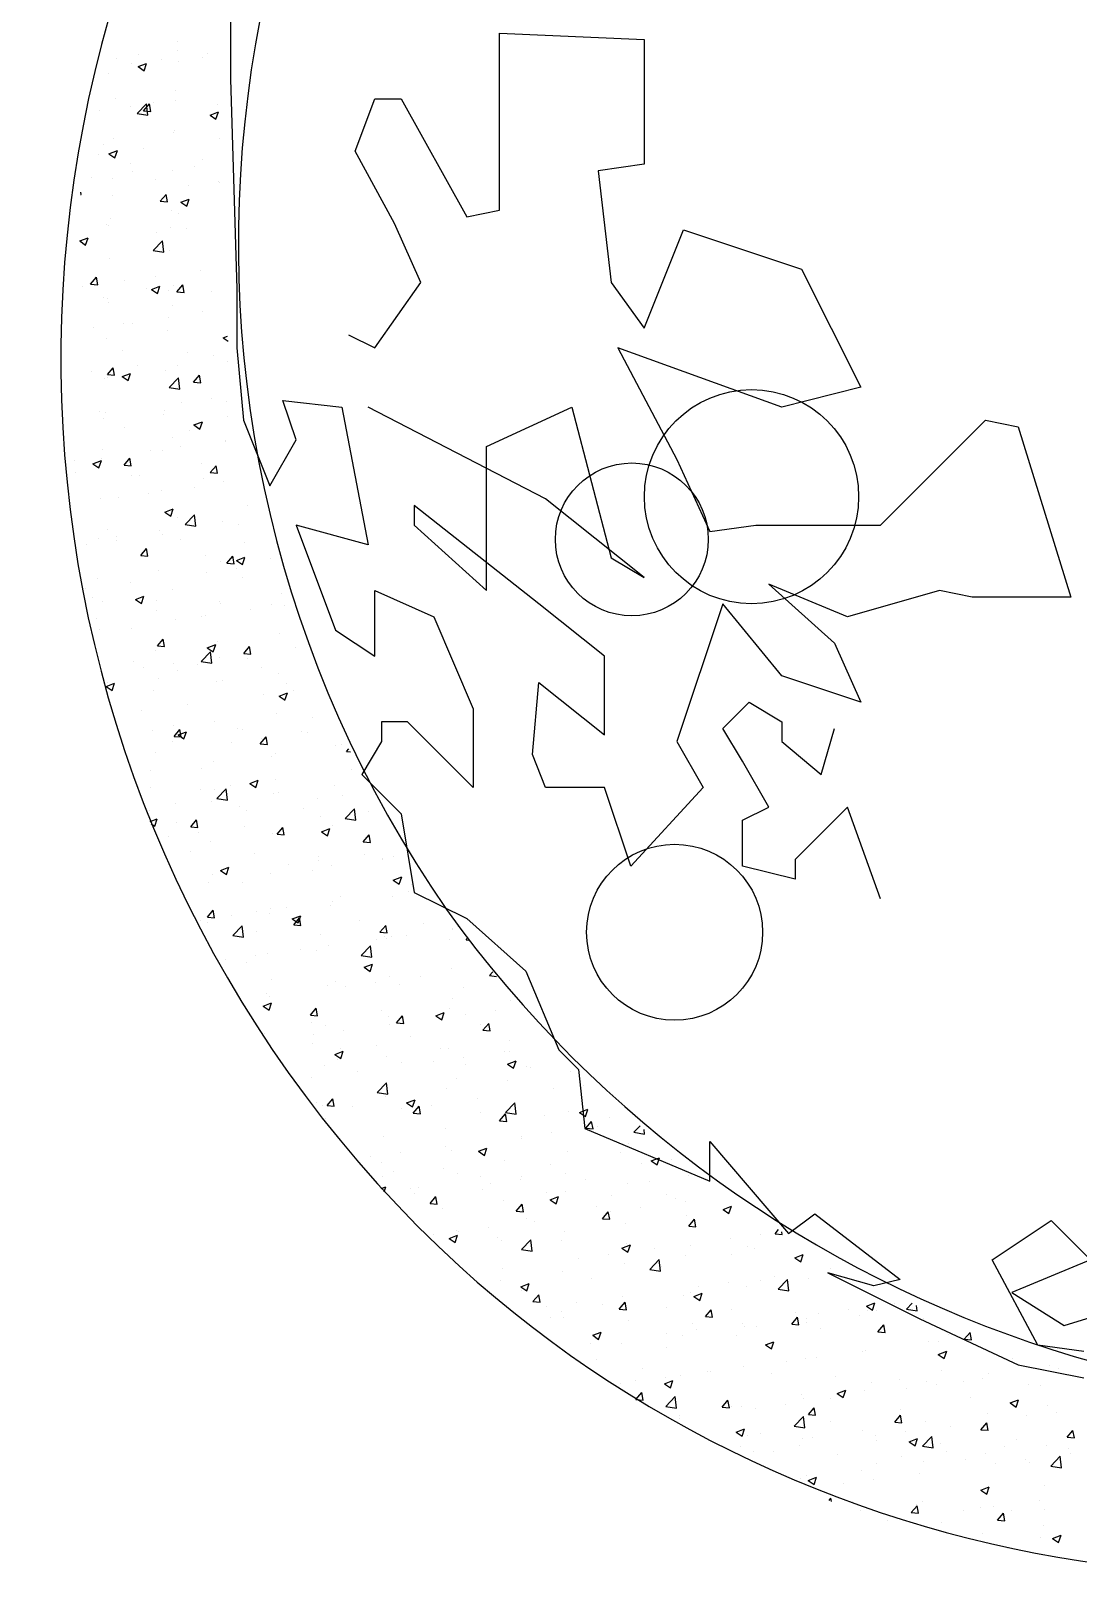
# Model space of a CAD drawing. Extents: x 652 to 897, y 187 to 370.
# Drawn here: x 850.556 to 850.97, y 226.164 to 226.774 of the extents above; entities that cross this region are included whole.
import ezdxf

# ---------------------------------------------------------------- set-up
doc = ezdxf.new("R2010")
doc.units = 0
doc.layers.get('0').update_dxf_attribs({"linetype": 'CONTINUOUS'})
doc.layers.add('40', color=3, linetype='CONTINUOUS')
doc.layers.add('ROAD', color=1, linetype='CONTINUOUS')

# ---------------------------------------------------------------- blocks, each defined once
blk = doc.blocks.new('WH34')
at = {"layer": '40', "color": 3}
for p, q in [((-254.11, 51.69), (-254.11, 51.69)), ((-254.09, 53.65), (-254.09, 53.65)), ((-266.74, 50.09), (-266.74, 50.09)), ((-263.61, 49.06), (-263.61, 49.06)), ((-262.22, 48.35), (-260.47, 49.02)), ((-262.22, 48.35), (-260.98, 47.51)), ((-262.17, 50.86), (-262.17, 50.86)), ((-260.98, 47.5), (-260.47, 49.02)), ((-257.35, 49.89), (-257.35, 49.89)), ((-253.82, 49.48), (-253.82, 49.48)), ((-248.82, 50.29), (-248.82, 50.29)), ((-247.88, 51.13), (-247.88, 51.13)), ((-268.4, 46.98), (-268.4, 46.98)), ((-267.04, 41.76), (-267.04, 41.76)), ((-254.41, 43.37), (-254.41, 43.37)), ((-270.19, 39.2), (-270.19, 39.2)), ((-263.93, 40.03), (-263.93, 40.03)), ((-262.43, 38.59), (-260.48, 40.62)), ((-262.43, 38.59), (-260.2, 38.24)), ((-261.12, 39.15), (-259.91, 40.58)), ((-261.12, 39.15), (-259.62, 39.01)), ((-260.2, 38.24), (-260.48, 40.61)), ((-259.62, 39.01), (-259.91, 40.58)), ((-259.06, 40.94), (-259.06, 40.94)), ((-254.46, 41.27), (-254.46, 41.27)), ((-247.3, 38.28), (-245.55, 38.95)), ((-246.06, 37.44), (-245.55, 38.95)), ((-245.72, 40.38), (-245.72, 40.38)), ((-247.3, 38.28), (-246.06, 37.44)), ((-267.34, 33.44), (-267.34, 33.44)), ((-254.85, 34.56), (-254.85, 34.56)), ((-254.72, 35.04), (-254.72, 35.04)), ((-245.25, 33.49), (-245.25, 33.49)), ((-270.5, 30.17), (-270.5, 30.17)), ((-269.43, 32.06), (-269.43, 32.06)), ((-268.31, 30.22), (-266.56, 30.89)), ((-268.31, 30.22), (-267.06, 29.38)), ((-267.06, 29.38), (-266.56, 30.89)), ((-261.04, 31.41), (-261.04, 31.41)), ((-248.86, 29.07), (-248.86, 29.07)), ((-263.93, 28.17), (-263.93, 28.17)), ((-263.44, 26.57), (-263.44, 26.57)), ((-255.02, 26.72), (-255.02, 26.72)), ((-250.59, 27.61), (-250.59, 27.61)), ((-272.01, 25.37), (-272.01, 25.37)), ((-267.65, 25.12), (-267.65, 25.12)), ((-258.66, 24.81), (-258.66, 24.81)), ((-251.82, 23.63), (-251.82, 23.63)), ((-245.57, 24.46), (-245.57, 24.46)), ((-245.32, 24.25), (-245.32, 24.25)), ((-274.24, 21.79), (-274.09, 21.78)), ((-274.09, 21.78), (-274.17, 22.23)), ((-267.61, 21.55), (-267.61, 21.55)), ((-257.65, 20.34), (-256.44, 21.78)), ((-257.65, 20.34), (-256.15, 20.21)), ((-256.15, 20.21), (-256.44, 21.77)), ((-253.38, 20.15), (-251.63, 20.82)), ((-253.38, 20.15), (-252.14, 19.31)), ((-252.14, 19.31), (-251.63, 20.82)), ((-267.95, 16.8), (-267.95, 16.8)), ((-255.32, 18.4), (-255.32, 18.4)), ((-253.89, 17.82), (-253.89, 17.82)), ((-268.91, 15.46), (-268.91, 15.46)), ((-268.47, 15.32), (-268.47, 15.32)), ((-258.4, 13.77), (-258.4, 13.77)), ((-255.56, 14.9), (-255.56, 14.9)), ((-252.14, 14.6), (-252.14, 14.6)), ((-274.39, 12.09), (-272.64, 12.76)), ((-274.39, 12.09), (-273.15, 11.25)), ((-274.19, 11.69), (-274.19, 11.69)), ((-273.15, 11.25), (-272.64, 12.76)), ((-259.11, 10.09), (-257.16, 12.12)), ((-259.11, 10.09), (-256.89, 9.75)), ((-256.89, 9.75), (-257.16, 12.12)), ((-255.63, 10.08), (-255.63, 10.08)), ((-268.26, 8.48), (-268.26, 8.48)), ((-272.11, 3.1), (-270.91, 4.54)), ((-270.62, 2.97), (-270.91, 4.54)), ((-264.98, 3.91), (-264.98, 3.91)), ((-258.72, 4.74), (-258.72, 4.74)), ((-249.25, 5.98), (-249.25, 5.98)), ((-273.78, 2.69), (-273.78, 2.69)), ((-272.11, 3.1), (-270.62, 2.97)), ((-269.5, 0.4), (-269.5, 0.4)), ((-268.56, 0.15), (-268.56, 0.15)), ((-260.43, 2.12), (-260.43, 2.12)), ((-259.47, 2.02), (-257.72, 2.69)), ((-259.47, 2.02), (-258.22, 1.18)), ((-258.22, 1.18), (-257.72, 2.69)), ((-255.93, 1.75), (-255.93, 1.75)), ((-254.92, 2.9), (-254.92, 2.9)), ((-254.18, 1.54), (-252.97, 2.97)), ((-254.18, 1.54), (-252.69, 1.41)), ((-252.69, 1.4), (-252.97, 2.97)), ((-247.08, 1.56), (-247.08, 1.56)), ((-268.5, -0.67), (-268.5, -0.67)), ((-255.16, -1.24), (-255.16, -1.24)), ((-248.93, -2.58), (-248.93, -2.58)), ((-271.55, -5.95), (-271.55, -5.95)), ((-265.3, -5.12), (-265.3, -5.12)), ((-263.51, -5.09), (-263.51, -5.09)), ((-255.83, -3.88), (-255.83, -3.88)), ((-268.86, -8.17), (-268.86, -8.17)), ((-256.24, -6.57), (-256.24, -6.57)), ((-244.54, -8.04), (-243.63, -7.69)), ((-244.54, -8.04), (-243.51, -8.74)), ((-265.4, -10.59), (-265.4, -10.59)), ((-252.06, -11.15), (-252.06, -11.15)), ((-246.62, -11.66), (-246.62, -11.66)), ((-271.87, -14.98), (-271.87, -14.98)), ((-268.64, -15.7), (-267.44, -14.26)), ((-268.64, -15.7), (-267.15, -15.83)), ((-267.15, -15.83), (-267.44, -14.27)), ((-265.55, -16.11), (-263.8, -15.43)), ((-264.31, -16.95), (-263.8, -15.44)), ((-262.4, -13.74), (-262.4, -13.74)), ((-256.54, -14.89), (-256.54, -14.89)), ((-253.96, -13.84), (-253.96, -13.84)), ((-250.71, -17.27), (-249.51, -15.83)), ((-249.22, -17.4), (-249.51, -15.83)), ((-243.56, -13.02), (-243.56, -13.02)), ((-269.17, -16.49), (-269.17, -16.49)), ((-268.54, -16.34), (-268.54, -16.34)), ((-265.55, -16.11), (-264.31, -16.94)), ((-255.8, -18.4), (-253.85, -16.37)), ((-255.8, -18.4), (-253.57, -18.74)), ((-253.57, -18.74), (-253.85, -16.37)), ((-250.71, -17.27), (-249.22, -17.4)), ((-253.19, -21.52), (-253.19, -21.52)), ((-246.93, -20.7), (-246.93, -20.7)), ((-243.86, -21.34), (-243.86, -21.34)), ((-270.27, -23.36), (-270.27, -23.36)), ((-269.47, -24.81), (-269.47, -24.81)), ((-268.98, -23.6), (-268.98, -23.6)), ((-256.93, -23.92), (-256.93, -23.92)), ((-256.84, -23.21), (-256.84, -23.21)), ((-250.63, -26.17), (-248.88, -25.5)), ((-249.38, -27.01), (-248.88, -25.5)), ((-243.58, -24.49), (-243.58, -24.49)), ((-265, -26.72), (-265, -26.72)), ((-255, -28.75), (-255, -28.75)), ((-251.65, -27.28), (-251.65, -27.28)), ((-250.63, -26.17), (-249.38, -27.01)), ((-269.58, -31.26), (-269.58, -31.26)), ((-259.77, -31.38), (-259.77, -31.38)), ((-257.15, -31.54), (-257.15, -31.54)), ((-253.51, -30.56), (-253.51, -30.56)), ((-244.16, -29.66), (-244.16, -29.66)), ((-244.04, -29.31), (-244.04, -29.31)), ((-275.56, -33.46), (-275.56, -33.46)), ((-271.63, -34.23), (-269.88, -33.56)), ((-271.63, -34.23), (-270.39, -35.07)), ((-270.39, -35.08), (-269.88, -33.57)), ((-269.78, -33.14), (-269.78, -33.14)), ((-265.17, -34.5), (-263.97, -33.07)), ((-265.17, -34.5), (-263.68, -34.64)), ((-263.68, -34.64), (-263.97, -33.07)), ((-249.01, -34.24), (-249.01, -34.24)), ((-247.24, -36.07), (-246.04, -34.64)), ((-245.75, -36.21), (-246.04, -34.64)), ((-275.25, -36.07), (-275.25, -36.07)), ((-263.59, -36.74), (-263.59, -36.74)), ((-261.9, -36.63), (-261.9, -36.63)), ((-248.55, -37.2), (-248.55, -37.2)), ((-247.24, -36.07), (-245.75, -36.2)), ((-244.47, -37.98), (-244.47, -37.98)), ((-270.08, -41.46), (-270.08, -41.46)), ((-266.35, -41.24), (-266.35, -41.24)), ((-260.09, -40.42), (-260.09, -40.42)), ((-257.45, -39.86), (-257.45, -39.86)), ((-250.62, -39.17), (-250.62, -39.17)), ((-256.71, -44.3), (-254.96, -43.63)), ((-256.71, -44.3), (-255.47, -45.14)), ((-255.47, -45.14), (-254.96, -43.63)), ((-252.48, -46.89), (-250.54, -44.86)), ((-250.26, -47.23), (-250.54, -44.86)), ((-239.46, -42.99), (-239.46, -42.99)), ((-268.62, -48), (-268.62, -48)), ((-254.04, -45.49), (-254.04, -45.49)), ((-252.48, -46.89), (-250.26, -47.23)), ((-244.77, -46.31), (-244.77, -46.31)), ((-241.41, -46.95), (-241.41, -46.95)), ((-272.92, -51.1), (-272.92, -51.1)), ((-270.38, -49.78), (-270.38, -49.78)), ((-266.77, -49.41), (-266.77, -49.41)), ((-266.66, -50.28), (-266.66, -50.28)), ((-257.76, -48.18), (-257.76, -48.18)), ((-257.2, -49.03), (-257.2, -49.03)), ((-253.42, -49.97), (-253.42, -49.97)), ((-240.08, -50.53), (-240.08, -50.53)), ((-261.7, -53.31), (-260.5, -51.87)), ((-261.7, -53.31), (-260.21, -53.44)), ((-261.5, -52.76), (-261.5, -52.76)), ((-260.21, -53.44), (-260.5, -51.88)), ((-248.15, -53.33), (-248.15, -53.33)), ((-243.77, -54.88), (-242.57, -53.44)), ((-242.28, -55.01), (-242.57, -53.44)), ((-241.79, -54.37), (-240.04, -53.69)), ((-241.79, -54.37), (-240.54, -55.2)), ((-240.55, -55.21), (-240.04, -53.7)), ((-234.81, -53.89), (-234.81, -53.89)), ((-258.06, -56.5), (-258.06, -56.5)), ((-247.98, -56.81), (-247.98, -56.81)), ((-245.08, -54.63), (-245.08, -54.63)), ((-243.77, -54.88), (-242.28, -55.01)), ((-241.72, -55.99), (-241.72, -55.99)), ((-273.24, -60.14), (-273.24, -60.14)), ((-270.69, -58.1), (-270.69, -58.1)), ((-263.77, -58.89), (-263.77, -58.89)), ((-255.07, -60.41), (-255.07, -60.41)), ((-240.49, -57.91), (-240.49, -57.91)), ((-271.74, -62.11), (-271.74, -62.11)), ((-269.65, -62.91), (-269.65, -62.91)), ((-262.79, -62.43), (-261.04, -61.76)), ((-262.79, -62.43), (-261.55, -63.27)), ((-261.55, -63.27), (-261.04, -61.76)), ((-258.4, -62.68), (-258.4, -62.68)), ((-245.38, -62.95), (-245.38, -62.95)), ((-245.05, -63.24), (-245.05, -63.24)), ((-234.5, -63.4), (-234.5, -63.4)), ((-232.54, -61.19), (-232.54, -61.19)), ((-231.71, -63.81), (-231.71, -63.81)), ((-270.99, -66.43), (-270.99, -66.43)), ((-258.36, -64.83), (-258.36, -64.83)), ((-254.56, -66.67), (-254.56, -66.67)), ((-249.08, -65.9), (-249.08, -65.9)), ((-248.3, -65.85), (-248.3, -65.85)), ((-238.83, -64.6), (-238.83, -64.6)), ((-270.35, -68.75), (-270.35, -68.75)), ((-263.66, -68.4), (-263.66, -68.4)), ((-232.85, -69.51), (-232.85, -69.51)), ((-258.67, -73.15), (-258.67, -73.15)), ((-258.24, -72.11), (-257.03, -70.68)), ((-258.24, -72.11), (-256.74, -72.25)), ((-256.74, -72.25), (-257.03, -70.68)), ((-249.17, -75.38), (-247.22, -73.35)), ((-247.87, -72.49), (-246.12, -71.82)), ((-247.87, -72.49), (-246.63, -73.33)), ((-246.95, -75.72), (-247.22, -73.35)), ((-246.63, -73.34), (-246.12, -71.83)), ((-245.68, -71.27), (-245.68, -71.27)), ((-240.3, -73.68), (-239.1, -72.25)), ((-240.3, -73.68), (-238.81, -73.81)), ((-238.81, -73.82), (-239.1, -72.25)), ((-229.62, -72.38), (-229.62, -72.38)), ((-263.26, -75.45), (-263.26, -75.45)), ((-261.14, -76.53), (-261.14, -76.53)), ((-254.88, -75.71), (-254.88, -75.71)), ((-249.92, -76.02), (-249.92, -76.02)), ((-249.17, -75.38), (-246.94, -75.72)), ((-245.41, -74.46), (-245.41, -74.46)), ((-239.53, -74.65), (-239.53, -74.65)), ((-236.57, -76.58), (-236.57, -76.58)), ((-268.88, -80.56), (-267.13, -79.89)), ((-268.69, -79.65), (-268.69, -79.65)), ((-267.63, -81.4), (-267.13, -79.89)), ((-257.99, -78.81), (-257.99, -78.81)), ((-254.11, -77.15), (-254.11, -77.15)), ((-245.99, -79.6), (-245.99, -79.6)), ((-244.65, -79.37), (-244.65, -79.37)), ((-233.15, -77.84), (-233.15, -77.84)), ((-231.3, -79.94), (-231.3, -79.94)), ((-268.88, -80.56), (-267.63, -81.4)), ((-258.97, -81.47), (-258.97, -81.47)), ((-236.2, -82.24), (-236.2, -82.24)), ((-232.95, -82.56), (-231.2, -81.89)), ((-232.95, -82.56), (-231.7, -83.4)), ((-231.71, -83.4), (-231.2, -81.89)), ((-229.94, -81.42), (-229.94, -81.42)), ((-261.46, -85.57), (-261.46, -85.57)), ((-251.99, -84.32), (-251.99, -84.32)), ((-233.46, -86.16), (-233.46, -86.16)), ((-259.28, -89.79), (-259.28, -89.79)), ((-254.89, -88.72), (-254.89, -88.72)), ((-254.77, -90.92), (-253.56, -89.48)), ((-253.27, -91.05), (-253.56, -89.49)), ((-246.29, -87.92), (-246.29, -87.92)), ((-241.55, -89.29), (-241.55, -89.29)), ((-240.56, -89.56), (-240.56, -89.56)), ((-228.2, -89.85), (-228.2, -89.85)), ((-225.98, -87.06), (-225.98, -87.06)), ((-255.14, -92.07), (-255.14, -92.07)), ((-254.77, -90.92), (-253.27, -91.05)), ((-253.95, -90.62), (-252.2, -89.95)), ((-253.95, -90.62), (-252.71, -91.46)), ((-252.71, -91.46), (-252.2, -89.95)), ((-242.77, -92.1), (-242.77, -92.1)), ((-236.84, -92.49), (-235.63, -91.05)), ((-236.84, -92.49), (-235.34, -92.62)), ((-236.52, -91.28), (-236.52, -91.28)), ((-235.34, -92.62), (-235.63, -91.05)), ((-227.05, -90.03), (-227.05, -90.03)), ((-221.13, -92.88), (-221.13, -92.88)), ((-219.99, -92.55), (-219.99, -92.55)), ((-258.56, -94.18), (-258.56, -94.18)), ((-246.6, -96.24), (-246.6, -96.24)), ((-234.57, -95.05), (-234.57, -95.05)), ((-233.76, -94.48), (-233.76, -94.48)), ((-218.9, -94.06), (-218.42, -93.48)), ((-218.9, -94.06), (-218.1, -94.13)), ((-259.58, -98.11), (-259.58, -98.11)), ((-249.15, -97.56), (-249.15, -97.56)), ((-217.84, -97.82), (-217.84, -97.82)), ((-259.76, -101.5), (-259.76, -101.5)), ((-249.35, -101.96), (-249.35, -101.96)), ((-246.42, -102.06), (-246.42, -102.06)), ((-245.85, -103.87), (-243.91, -101.84)), ((-243.63, -104.22), (-243.91, -101.84)), ((-243.09, -101.14), (-243.09, -101.14)), ((-239.03, -100.69), (-237.28, -100.02)), ((-239.03, -100.69), (-237.79, -101.53)), ((-237.79, -101.53), (-237.28, -100.02)), ((-233.62, -99.89), (-233.62, -99.89)), ((-233.07, -102.63), (-233.07, -102.63)), ((-221.44, -101.2), (-221.44, -101.2)), ((-254.49, -104.86), (-254.49, -104.86)), ((-246.9, -104.56), (-246.9, -104.56)), ((-245.85, -103.87), (-243.63, -104.21)), ((-241.14, -105.42), (-241.14, -105.42)), ((-234.06, -102.8), (-234.06, -102.8)), ((-225.03, -103.8), (-225.03, -103.8)), ((-219.72, -103.19), (-219.72, -103.19)), ((-259.88, -106.44), (-259.88, -106.44)), ((-259.71, -108.63), (-258.29, -108.08)), ((-259.52, -109.1), (-258.79, -109.59)), ((-258.79, -109.59), (-258.29, -108.08)), ((-254.19, -108.81), (-254.19, -108.81)), ((-251.3, -109.72), (-250.09, -108.29)), ((-249.8, -109.86), (-250.09, -108.29)), ((-239.61, -106.31), (-239.61, -106.31)), ((-227.8, -105.99), (-227.8, -105.99)), ((-224.41, -107.68), (-224.41, -107.68)), ((-219.17, -108.01), (-217.23, -105.98)), ((-219.17, -108.01), (-216.95, -108.35)), ((-218.15, -106.85), (-218.15, -106.85)), ((-216.95, -108.35), (-217.23, -105.98)), ((-214.45, -106.55), (-214.45, -106.55)), ((-255.93, -111.82), (-255.93, -111.82)), ((-251.3, -109.72), (-249.8, -109.85)), ((-249.67, -111), (-249.67, -111)), ((-240.2, -109.75), (-240.2, -109.75)), ((-234.37, -111.12), (-234.37, -111.12)), ((-233.37, -111.29), (-232.16, -109.86)), ((-233.37, -111.29), (-231.87, -111.42)), ((-231.87, -111.43), (-232.16, -109.86)), ((-224.11, -110.75), (-222.36, -110.08)), ((-224.11, -110.75), (-222.86, -111.59)), ((-222.87, -111.6), (-222.36, -110.08)), ((-221.74, -109.52), (-221.74, -109.52)), ((-215.44, -112.86), (-214.23, -111.43)), ((-213.94, -112.99), (-214.23, -111.43)), ((-251.39, -114.77), (-251.39, -114.77)), ((-247.2, -112.88), (-247.2, -112.88)), ((-238.04, -115.33), (-238.04, -115.33)), ((-215.44, -112.86), (-213.94, -112.99)), ((-215.26, -115.47), (-215.26, -115.47)), ((-245.11, -118.82), (-243.36, -118.15)), ((-243.87, -119.66), (-243.36, -118.15)), ((-230.99, -117.54), (-230.99, -117.54)), ((-226.06, -118.72), (-226.06, -118.72)), ((-224.73, -116.71), (-224.73, -116.71)), ((-224.7, -115.9), (-224.7, -115.9)), ((-222.04, -117.85), (-222.04, -117.85)), ((-211.48, -116.22), (-211.48, -116.22)), ((-211.35, -116.46), (-211.35, -116.46)), ((-209.06, -115.97), (-209.06, -115.97)), ((-247.51, -121.21), (-247.51, -121.21)), ((-246.78, -119.61), (-246.78, -119.61)), ((-245.11, -118.82), (-243.87, -119.66)), ((-240.64, -121.22), (-240.64, -121.22)), ((-234.67, -119.45), (-234.67, -119.45)), ((-209.19, -120.82), (-207.43, -120.15)), ((-209.19, -120.82), (-207.94, -121.66)), ((-207.94, -121.66), (-207.44, -120.15)), ((-205.49, -121.71), (-205.49, -121.71)), ((-220.07, -124.21), (-220.07, -124.21)), ((-209.36, -124.29), (-209.36, -124.29)), ((-206.05, -123.25), (-206.05, -123.25)), ((-247.83, -128.53), (-246.62, -127.09)), ((-246.34, -128.66), (-246.63, -127.09)), ((-242.91, -128.11), (-242.91, -128.11)), ((-237.57, -127.4), (-237.57, -127.4)), ((-234.98, -127.77), (-234.98, -127.77)), ((-234.65, -126.71), (-234.65, -126.71)), ((-231.31, -126.57), (-231.31, -126.57)), ((-230.19, -128.88), (-228.44, -128.21)), ((-228.95, -129.72), (-228.44, -128.21)), ((-222.35, -126.17), (-222.35, -126.17)), ((-221.84, -125.33), (-221.84, -125.33)), ((-249.23, -129.21), (-249.23, -129.21)), ((-247.83, -128.53), (-246.34, -128.66)), ((-247.81, -129.53), (-247.81, -129.53)), ((-242.54, -132.36), (-240.59, -130.33)), ((-240.32, -132.71), (-240.59, -130.33)), ((-237.64, -131.47), (-237.64, -131.47)), ((-230.19, -128.88), (-228.95, -129.72)), ((-229.9, -130.1), (-228.69, -128.66)), ((-229.9, -130.1), (-228.4, -130.23)), ((-229.57, -128.67), (-229.57, -128.67)), ((-228.4, -130.23), (-228.69, -128.66)), ((-216.22, -129.24), (-216.22, -129.24)), ((-211.97, -131.67), (-210.76, -130.23)), ((-210.47, -131.8), (-210.76, -130.23)), ((-202.88, -129.8), (-202.88, -129.8)), ((-196.9, -131.04), (-196.9, -131.04)), ((-196.83, -130.86), (-196.83, -130.86)), ((-195.94, -130.46), (-195.94, -130.46)), ((-242.54, -132.36), (-240.32, -132.7)), ((-224.3, -132.03), (-224.3, -132.03)), ((-222.65, -134.49), (-222.65, -134.49)), ((-215.86, -136.5), (-213.91, -134.47)), ((-213.64, -136.84), (-213.91, -134.47)), ((-212.63, -133.11), (-212.63, -133.11)), ((-211.97, -131.67), (-210.47, -131.8)), ((-210.95, -132.6), (-210.95, -132.6)), ((-210.52, -132.96), (-210.52, -132.96)), ((-209.67, -132.62), (-209.67, -132.62)), ((-206.37, -132.28), (-206.37, -132.28)), ((-197.6, -133.16), (-197.6, -133.16)), ((-194.03, -133.24), (-193.81, -132.97)), ((-194.03, -133.24), (-193.59, -133.27)), ((-244.14, -137.26), (-244.14, -137.26)), ((-239.68, -137.96), (-239.68, -137.96)), ((-237.88, -136.43), (-237.88, -136.43)), ((-235.28, -136.09), (-235.28, -136.09)), ((-228.42, -135.19), (-228.42, -135.19)), ((-225.1, -135.46), (-225.1, -135.46)), ((-215.86, -136.5), (-213.63, -136.84)), ((-215.27, -138.95), (-213.52, -138.28)), ((-215.27, -138.95), (-214.02, -139.79)), ((-214.03, -139.79), (-213.52, -138.28)), ((-209.97, -140.94), (-209.97, -140.94)), ((-203.48, -140.9), (-203.48, -140.9)), ((-197.14, -139.18), (-197.14, -139.18)), ((-189.18, -140.64), (-188.49, -139.92)), ((-189.18, -140.64), (-187.74, -140.86)), ((-235.58, -144.41), (-235.58, -144.41)), ((-234.54, -141.38), (-234.54, -141.38)), ((-222.96, -142.81), (-222.96, -142.81)), ((-221.2, -141.95), (-221.2, -141.95)), ((-219.2, -142.97), (-219.2, -142.97)), ((-212.95, -142.14), (-212.95, -142.14)), ((-207.85, -142.51), (-207.85, -142.51)), ((-194.5, -143.07), (-194.5, -143.07)), ((-236.27, -147.01), (-234.52, -146.34)), ((-236.27, -147.01), (-235.03, -147.85)), ((-235.03, -147.85), (-234.52, -146.34)), ((-234.99, -145.05), (-234.99, -145.05)), ((-226.43, -148.9), (-225.22, -147.47)), ((-224.94, -149.04), (-225.22, -147.47)), ((-197.44, -147.5), (-197.44, -147.5)), ((-196.97, -145.37), (-196.97, -145.37)), ((-184.81, -145.9), (-184.81, -145.9)), ((-226.43, -148.9), (-224.93, -149.03)), ((-226.13, -150.38), (-226.13, -150.38)), ((-211.55, -147.87), (-211.55, -147.87)), ((-210.28, -149.26), (-210.28, -149.26)), ((-210.05, -150.76), (-210.05, -150.76)), ((-208.5, -150.47), (-207.29, -149.03)), ((-208.5, -150.47), (-207, -150.6)), ((-207, -150.6), (-207.29, -149.04)), ((-200.35, -149.01), (-198.6, -148.34)), ((-200.35, -149.01), (-199.1, -149.85)), ((-199.1, -149.86), (-198.6, -148.34)), ((-194.27, -148.68), (-194.27, -148.68)), ((-190.98, -150.86), (-190.98, -150.86)), ((-190.57, -152.04), (-189.36, -150.6)), ((-189.07, -152.17), (-189.36, -150.61)), ((-188.01, -147.86), (-188.01, -147.86)), ((-235.89, -152.74), (-235.89, -152.74)), ((-225.78, -152.83), (-225.78, -152.83)), ((-223.26, -151.14), (-223.26, -151.14)), ((-219.52, -152), (-219.52, -152)), ((-205.56, -153.36), (-205.56, -153.36)), ((-190.57, -152.04), (-189.07, -152.17)), ((-226.06, -154.72), (-226.06, -154.72)), ((-221.35, -157.08), (-219.6, -156.41)), ((-221.35, -157.08), (-220.11, -157.92)), ((-220.14, -155.87), (-220.14, -155.87)), ((-220.11, -157.92), (-219.6, -156.41)), ((-212.72, -155.28), (-212.72, -155.28)), ((-199.37, -155.85), (-199.37, -155.85)), ((-197.74, -155.82), (-197.74, -155.82)), ((-186.03, -156.41), (-186.03, -156.41)), ((-185.12, -154.22), (-185.12, -154.22)), ((-185.12, -156.47), (-185.12, -156.47)), ((-223.56, -159.46), (-223.56, -159.46)), ((-220.79, -158.08), (-220.79, -158.08)), ((-210.58, -157.58), (-210.58, -157.58)), ((-207.45, -158.64), (-207.45, -158.64)), ((-200.84, -158.54), (-200.84, -158.54)), ((-194.58, -157.72), (-194.58, -157.72)), ((-194.1, -159.21), (-194.1, -159.21)), ((-185.42, -159.08), (-183.67, -158.41)), ((-185.42, -159.08), (-184.18, -159.92)), ((-184.18, -159.92), (-183.67, -158.41)), ((-181.43, -159.61), (-181.43, -159.61)), ((-180.76, -159.77), (-180.76, -159.77)), ((-226.1, -161.86), (-226.1, -161.86)), ((-216.63, -160.62), (-216.63, -160.62)), ((-212.54, -164.99), (-210.6, -162.96)), ((-210.32, -165.34), (-210.6, -162.96)), ((-196.01, -162.11), (-196.01, -162.11)), ((-185.42, -162.55), (-185.42, -162.55)), ((-172.44, -160.67), (-172.44, -160.67)), ((-169.64, -163.43), (-169.64, -163.43)), ((-222.96, -167.71), (-221.76, -166.27)), ((-221.47, -167.84), (-221.76, -166.27)), ((-212.54, -164.99), (-210.32, -165.33)), ((-210.88, -165.91), (-210.88, -165.91)), ((-210.59, -164.61), (-210.59, -164.61)), ((-206.43, -167.14), (-204.68, -166.47)), ((-205.19, -167.98), (-204.68, -166.47)), ((-198.05, -164.15), (-198.05, -164.15)), ((-191.69, -166.33), (-191.69, -166.33)), ((-175.9, -164.25), (-175.9, -164.25)), ((-225.17, -167.12), (-225.17, -167.12)), ((-223.87, -167.78), (-223.87, -167.78)), ((-222.96, -167.71), (-221.47, -167.84)), ((-217.69, -167.99), (-217.69, -167.99)), ((-207.42, -168.4), (-207.42, -168.4)), ((-206.43, -167.14), (-205.18, -167.98)), ((-205.03, -169.28), (-203.82, -167.84)), ((-205.03, -169.28), (-203.53, -169.41)), ((-204.35, -168.56), (-204.35, -168.56)), ((-203.54, -169.41), (-203.82, -167.84)), ((-201.16, -167.58), (-201.16, -167.58)), ((-191, -169.12), (-191, -169.12)), ((-187.1, -170.84), (-185.89, -169.41)), ((-185.6, -170.98), (-185.89, -169.41)), ((-185.86, -169.13), (-183.92, -167.1)), ((-185.86, -169.13), (-183.64, -169.47)), ((-183.64, -169.47), (-183.92, -167.1)), ((-177.66, -169.68), (-177.66, -169.68)), ((-172.74, -168.99), (-172.74, -168.99)), ((-170.5, -169.14), (-168.75, -168.47)), ((-170.5, -169.14), (-169.26, -169.98)), ((-169.26, -169.99), (-168.75, -168.48)), ((-223.21, -170.48), (-223.21, -170.48)), ((-198.35, -172.47), (-198.35, -172.47)), ((-187.1, -170.84), (-185.6, -170.98)), ((-185.72, -170.87), (-185.72, -170.87)), ((-176.22, -173.29), (-176.22, -173.29)), ((-169.17, -172.41), (-167.96, -170.98)), ((-169.17, -172.41), (-167.67, -172.54)), ((-167.67, -172.55), (-167.96, -170.98)), ((-167.89, -172.02), (-167.89, -172.02)), ((-166.75, -172.04), (-166.75, -172.04)), ((-164.31, -170.25), (-164.31, -170.25)), ((-159.18, -173.26), (-157.9, -171.93)), ((-159.18, -173.26), (-156.96, -173.61)), ((-156.96, -173.61), (-157.07, -172.65)), ((-211.19, -174.23), (-211.19, -174.23)), ((-198.27, -176.19), (-198.27, -176.19)), ((-191.51, -177.21), (-189.76, -176.54)), ((-190.26, -178.05), (-189.76, -176.54)), ((-182.48, -174.11), (-182.48, -174.11)), ((-182.47, -174.53), (-182.47, -174.53)), ((-160.21, -175.56), (-160.21, -175.56)), ((-214, -178.26), (-214, -178.26)), ((-211.63, -179.53), (-211.63, -179.53)), ((-207.74, -177.44), (-207.74, -177.44)), ((-197.05, -177.03), (-197.05, -177.03)), ((-191.51, -177.21), (-190.26, -178.05)), ((-186.03, -179.19), (-186.03, -179.19)), ((-173.04, -177.32), (-173.04, -177.32)), ((-161.9, -177.51), (-161.9, -177.51)), ((-157.54, -179.82), (-157.54, -179.82)), ((-155.58, -179.21), (-153.83, -178.54)), ((-155.58, -179.21), (-154.33, -180.05)), ((-154.34, -180.05), (-153.83, -178.54)), ((-151.28, -179), (-151.28, -179)), ((-211.49, -182.55), (-211.49, -182.55)), ((-209.21, -181.33), (-209.21, -181.33)), ((-198.66, -180.79), (-198.66, -180.79)), ((-195.87, -181.89), (-195.87, -181.89)), ((-191.06, -182.52), (-191.06, -182.52)), ((-182.52, -182.46), (-182.52, -182.46)), ((-176.48, -180.02), (-176.48, -180.02)), ((-173.33, -181.9), (-173.33, -181.9)), ((-169.18, -183.02), (-169.18, -183.02)), ((-147.88, -182.28), (-147.88, -182.28)), ((-211.74, -184.97), (-210.76, -184.6)), ((-211.11, -185.65), (-210.76, -184.6)), ((-205.64, -185.02), (-205.64, -185.02)), ((-204.85, -186.05), (-204.85, -186.05)), ((-203.94, -184.69), (-203.94, -184.69)), ((-190.6, -185.25), (-190.6, -185.25)), ((-189.06, -183.97), (-189.06, -183.97)), ((-182.8, -183.15), (-182.8, -183.15)), ((-177.25, -185.82), (-177.25, -185.82)), ((-173.35, -185.64), (-173.35, -185.64)), ((-160.51, -183.88), (-160.51, -183.88)), ((-155.83, -183.59), (-155.83, -183.59)), ((-201.56, -188.08), (-200.35, -186.64)), ((-201.56, -188.08), (-200.07, -188.21)), ((-200.07, -188.21), (-200.36, -186.65)), ((-198.96, -189.11), (-198.96, -189.11)), ((-186.33, -187.51), (-186.33, -187.51)), ((-183.63, -189.65), (-182.42, -188.21)), ((-182.14, -189.78), (-182.42, -188.22)), ((-176.58, -187.27), (-174.83, -186.6)), ((-176.58, -187.27), (-175.34, -188.11)), ((-175.34, -188.11), (-174.83, -186.6)), ((-166.93, -188.76), (-166.93, -188.76)), ((-163.91, -186.38), (-163.91, -186.38)), ((-157.86, -188.86), (-157.86, -188.86)), ((-152.35, -186.26), (-152.35, -186.26)), ((-150.56, -186.94), (-150.56, -186.94)), ((-148.39, -187.61), (-148.39, -187.61)), ((-140.65, -189.28), (-138.9, -188.6)), ((-140.65, -189.28), (-139.41, -190.11)), ((-139.41, -190.12), (-138.91, -188.61)), ((-183.63, -189.65), (-182.13, -189.78)), ((-181.51, -191.27), (-181.51, -191.27)), ((-179.91, -191.76), (-179.91, -191.76)), ((-165.7, -191.22), (-164.49, -189.78)), ((-165.7, -191.22), (-164.2, -191.35)), ((-164.2, -191.35), (-164.49, -189.78)), ((-164.12, -189.68), (-164.12, -189.68)), ((-160.82, -192.2), (-160.82, -192.2)), ((-148.19, -190.6), (-148.19, -190.6)), ((-147.77, -192.79), (-146.56, -191.35)), ((-146.27, -192.92), (-146.56, -191.35)), ((-200.84, -194.6), (-200.84, -194.6)), ((-197.59, -195.34), (-195.84, -194.67)), ((-197.59, -195.34), (-196.35, -196.18)), ((-196.35, -196.18), (-195.84, -194.67)), ((-196.09, -193.77), (-196.09, -193.77)), ((-195.63, -193.83), (-195.63, -193.83)), ((-189.38, -193.01), (-189.38, -193.01)), ((-187.5, -195.17), (-187.5, -195.17)), ((-186.64, -195.83), (-186.64, -195.83)), ((-182.55, -197.62), (-180.6, -195.59)), ((-180.33, -197.96), (-180.6, -195.59)), ((-174.15, -195.73), (-174.15, -195.73)), ((-173.65, -193.96), (-173.65, -193.96)), ((-147.77, -192.79), (-146.27, -192.92)), ((-139.18, -195.39), (-139.18, -195.39)), ((-132.92, -194.57), (-132.92, -194.57)), ((-129.83, -194.36), (-129.11, -193.5)), ((-129.83, -194.36), (-128.34, -194.49)), ((-128.34, -194.49), (-128.44, -193.93)), ((-199.26, -197.44), (-199.26, -197.44)), ((-182.55, -197.62), (-180.32, -197.96)), ((-164.44, -198.72), (-164.44, -198.72)), ((-161.66, -197.34), (-159.91, -196.67)), ((-161.66, -197.34), (-160.42, -198.18)), ((-160.81, -196.29), (-160.81, -196.29)), ((-160.42, -198.18), (-159.91, -196.67)), ((-154.97, -197.47), (-154.97, -197.47)), ((-148.49, -198.92), (-148.49, -198.92)), ((-147.46, -196.86), (-147.46, -196.86)), ((-138.8, -198.68), (-138.8, -198.68)), ((-135.51, -197.05), (-135.51, -197.05)), ((-134.12, -197.42), (-134.12, -197.42)), ((-125.73, -199.34), (-123.98, -198.67)), ((-124.49, -200.18), (-123.98, -198.67)), ((-186.48, -201.62), (-186.48, -201.62)), ((-173.96, -202.28), (-173.96, -202.28)), ((-170.69, -199.54), (-170.69, -199.54)), ((-161.12, -200.52), (-161.12, -200.52)), ((-155.87, -201.76), (-153.92, -199.73)), ((-155.87, -201.76), (-153.64, -202.1)), ((-153.64, -202.1), (-153.92, -199.73)), ((-153.38, -201.18), (-153.38, -201.18)), ((-125.73, -199.34), (-124.49, -200.18)), ((-118.23, -201.66), (-118.23, -201.66)), ((-186.94, -204.16), (-186.94, -204.16)), ((-182.67, -205.4), (-180.92, -204.73)), ((-182.67, -205.4), (-181.42, -206.24)), ((-181.42, -206.24), (-180.92, -204.73)), ((-167.96, -203.68), (-167.96, -203.68)), ((-145.76, -205.25), (-145.76, -205.25)), ((-139.5, -204.43), (-139.5, -204.43)), ((-135.81, -205.37), (-135.81, -205.37)), ((-132.81, -204.16), (-132.81, -204.16)), ((-130.03, -203.18), (-130.03, -203.18)), ((-129.19, -205.89), (-127.24, -203.86)), ((-126.96, -206.24), (-127.24, -203.87)), ((-122.98, -203.61), (-122.98, -203.61)), ((-182.54, -206.18), (-182.54, -206.18)), ((-180.16, -208.45), (-178.95, -207.02)), ((-180.16, -208.45), (-178.67, -208.59)), ((-179.02, -208.5), (-179.02, -208.5)), ((-178.67, -208.59), (-178.96, -207.02)), ((-171.01, -208.58), (-171.01, -208.58)), ((-162.23, -210.02), (-161.02, -208.59)), ((-161.54, -207.33), (-161.54, -207.33)), ((-160.73, -210.16), (-161.02, -208.59)), ((-148.8, -207.24), (-148.8, -207.24)), ((-147.39, -206.67), (-147.39, -206.67)), ((-146.74, -207.4), (-144.99, -206.73)), ((-146.74, -207.4), (-145.49, -208.24)), ((-145.5, -208.25), (-144.99, -206.74)), ((-129.19, -205.89), (-126.96, -206.24)), ((-177.27, -209.4), (-177.27, -209.4)), ((-176.55, -211.67), (-176.55, -211.67)), ((-174.26, -210.6), (-174.26, -210.6)), ((-173.75, -211.86), (-173.75, -211.86)), ((-165.67, -209.07), (-165.67, -209.07)), ((-162.23, -210.02), (-160.73, -210.15)), ((-161.97, -209.17), (-161.97, -209.17)), ((-161.42, -208.84), (-161.42, -208.84)), ((-152.33, -209.63), (-152.33, -209.63)), ((-144.3, -211.59), (-143.09, -210.16)), ((-144.3, -211.59), (-142.8, -211.72)), ((-142.8, -211.73), (-143.09, -210.16)), ((-138.98, -210.2), (-138.98, -210.2)), ((-126.37, -213.16), (-125.16, -211.72)), ((-125.64, -210.76), (-125.64, -210.76)), ((-124.87, -213.29), (-125.16, -211.73)), ((-123.28, -211.93), (-123.28, -211.93)), ((-120.82, -210.96), (-120.82, -210.96)), ((-114.56, -210.14), (-114.56, -210.14)), ((-112.29, -211.32), (-112.29, -211.32)), ((-110.81, -209.41), (-109.06, -208.73)), ((-110.81, -209.41), (-109.57, -210.25)), ((-110.65, -210.33), (-110.65, -210.33)), ((-109.57, -210.25), (-109.06, -208.74)), ((-108.68, -210.41), (-108.68, -210.41)), ((-105.09, -208.89), (-105.09, -208.89)), ((-102.5, -210.03), (-101.34, -208.82)), ((-102.5, -210.03), (-100.28, -210.38)), ((-100.28, -210.38), (-100.41, -209.25)), ((-98.95, -211.89), (-98.95, -211.89)), ((-167.74, -215.47), (-165.99, -214.8)), ((-166.5, -216.31), (-165.99, -214.8)), ((-160.4, -212.43), (-160.4, -212.43)), ((-152.33, -215.11), (-152.33, -215.11)), ((-147.06, -212.99), (-147.06, -212.99)), ((-146.07, -214.29), (-146.07, -214.29)), ((-136.61, -213.04), (-136.61, -213.04)), ((-136.12, -213.69), (-136.12, -213.69)), ((-133.71, -213.55), (-133.71, -213.55)), ((-126.37, -213.16), (-124.87, -213.29)), ((-123.26, -212.91), (-123.26, -212.91)), ((-120.37, -214.12), (-120.37, -214.12)), ((-108.43, -214.73), (-107.23, -213.29)), ((-108.43, -214.73), (-106.94, -214.86)), ((-106.94, -214.86), (-107.23, -213.3)), ((-107.02, -214.68), (-107.02, -214.68)), ((-90.5, -216.3), (-89.3, -214.86)), ((-89.01, -216.43), (-89.3, -214.86)), ((-168.12, -217.19), (-168.12, -217.19)), ((-167.74, -215.47), (-166.5, -216.31)), ((-161.73, -217.17), (-161.73, -217.17)), ((-152.42, -217.92), (-152.42, -217.92)), ((-149.1, -215.57), (-149.1, -215.57)), ((-137.84, -215.42), (-137.84, -215.42)), ((-131.82, -217.47), (-130.06, -216.8)), ((-131.82, -217.47), (-130.57, -218.31)), ((-130.57, -218.31), (-130.07, -216.8)), ((-97.97, -216.78), (-97.97, -216.78)), ((-95.88, -216.68), (-95.88, -216.68)), ((-93.68, -215.25), (-93.68, -215.25)), ((-90.5, -216.3), (-89.01, -216.43)), ((-89.62, -215.85), (-89.62, -215.85)), ((-167, -220.42), (-167, -220.42)), ((-127.39, -220.83), (-127.39, -220.83)), ((-123.58, -220.25), (-123.58, -220.25)), ((-121.14, -220), (-121.14, -220)), ((-111.67, -218.75), (-111.67, -218.75)), ((-110.96, -218.65), (-110.96, -218.65)), ((-95.89, -219.47), (-94.14, -218.8)), ((-95.89, -219.47), (-94.64, -220.31)), ((-94.64, -220.31), (-94.14, -218.8)), ((-80.56, -220.32), (-80.56, -220.32)), ((-157.3, -222.34), (-157.3, -222.34)), ((-152.65, -224.15), (-152.65, -224.15)), ((-149.4, -223.89), (-149.4, -223.89)), ((-143.96, -222.9), (-143.96, -222.9)), ((-143.18, -222.9), (-143.18, -222.9)), ((-136.42, -222.01), (-136.42, -222.01)), ((-130.61, -223.47), (-130.61, -223.47)), ((-117.27, -224.03), (-117.27, -224.03)), ((-103.92, -224.6), (-103.92, -224.6)), ((-95.14, -222.83), (-95.14, -222.83)), ((-86.73, -224.47), (-86.73, -224.47)), ((-85.44, -223.34), (-85.44, -223.34)), ((-72.81, -221.74), (-72.81, -221.74)), ((-70.94, -222.39), (-70.94, -222.39)), ((-162.03, -225.49), (-162.03, -225.49)), ((-158.91, -224.97), (-158.91, -224.97)), ((-158.76, -228.83), (-157.55, -227.39)), ((-157.27, -228.96), (-157.56, -227.39)), ((-152.82, -225.53), (-151.07, -224.86)), ((-152.82, -225.53), (-151.58, -226.37)), ((-151.58, -226.37), (-151.07, -224.86)), ((-124.3, -227.83), (-124.3, -227.83)), ((-116.89, -227.54), (-115.14, -226.86)), ((-116.89, -227.54), (-115.65, -228.37)), ((-115.65, -228.38), (-115.14, -226.87)), ((-111.26, -226.98), (-111.26, -226.98)), ((-109.72, -225.33), (-109.72, -225.33)), ((-102.45, -226.54), (-102.45, -226.54)), ((-98.27, -225.1), (-98.27, -225.1)), ((-96.2, -225.71), (-96.2, -225.71)), ((-90.57, -225.16), (-90.57, -225.16)), ((-77.23, -225.72), (-77.23, -225.72)), ((-74.57, -225.81), (-74.57, -225.81)), ((-158.76, -228.83), (-157.27, -228.96)), ((-152.55, -230.25), (-150.61, -228.22)), ((-152.55, -230.25), (-150.33, -230.59)), ((-150.33, -230.59), (-150.61, -228.22)), ((-140.83, -230.4), (-139.62, -228.96)), ((-140.83, -230.4), (-139.33, -230.53)), ((-139.33, -230.53), (-139.62, -228.96)), ((-138.87, -230.33), (-138.87, -230.33)), ((-136.72, -230.34), (-136.72, -230.34)), ((-133.97, -230.69), (-133.97, -230.69)), ((-127.71, -229.86), (-127.71, -229.86)), ((-123.89, -228.58), (-123.89, -228.58)), ((-122.9, -231.97), (-121.69, -230.53)), ((-121.4, -232.1), (-121.69, -230.53)), ((-118.24, -228.62), (-118.24, -228.62)), ((-103.73, -230.82), (-103.73, -230.82)), ((-89.15, -228.31), (-89.15, -228.31)), ((-80.96, -229.54), (-79.21, -228.87)), ((-80.96, -229.54), (-79.72, -230.38)), ((-79.72, -230.38), (-79.21, -228.87)), ((-73.12, -230.06), (-73.12, -230.06)), ((-149.76, -232.76), (-149.76, -232.76)), ((-149.71, -232.21), (-149.71, -232.21)), ((-125.87, -234.38), (-123.92, -232.36)), ((-125.87, -234.38), (-123.65, -234.73)), ((-123.65, -234.73), (-123.93, -232.36)), ((-122.9, -231.97), (-121.4, -232.1)), ((-118.3, -233.32), (-118.3, -233.32)), ((-104.96, -233.53), (-103.76, -232.1)), ((-104.96, -233.53), (-103.47, -233.67)), ((-103.47, -233.67), (-103.76, -232.1)), ((-98.58, -233.42), (-98.58, -233.42)), ((-93.3, -234.33), (-93.3, -234.33)), ((-87.03, -235.1), (-85.83, -233.67)), ((-85.54, -235.24), (-85.83, -233.67)), ((-85.74, -231.66), (-85.74, -231.66)), ((-77.52, -232.25), (-77.52, -232.25)), ((-71.26, -231.42), (-71.26, -231.42)), ((-137.9, -235.6), (-136.15, -234.93)), ((-137.9, -235.6), (-136.65, -236.44)), ((-136.66, -236.44), (-136.15, -234.93)), ((-135.48, -236.24), (-135.48, -236.24)), ((-132.88, -235.82), (-132.88, -235.82)), ((-124.19, -236.9), (-124.19, -236.9)), ((-122.13, -236.81), (-122.13, -236.81)), ((-111.56, -235.3), (-111.56, -235.3)), ((-109.03, -236.4), (-109.03, -236.4)), ((-108.79, -237.37), (-108.79, -237.37)), ((-102.77, -235.57), (-102.77, -235.57)), ((-101.97, -237.6), (-100.22, -236.93)), ((-101.97, -237.6), (-100.73, -238.44)), ((-100.73, -238.44), (-100.22, -236.93)), ((-99.19, -238.52), (-97.24, -236.49)), ((-96.97, -238.87), (-97.24, -236.49)), ((-87.03, -235.1), (-85.54, -235.23)), ((-79.6, -237.06), (-79.6, -237.06)), ((-69.1, -236.67), (-67.9, -235.24)), ((-69.1, -236.67), (-67.61, -236.8)), ((-67.61, -236.81), (-67.9, -235.24)), ((-137.03, -238.66), (-137.03, -238.66)), ((-134.29, -239.72), (-134.29, -239.72)), ((-130.21, -239.6), (-130.21, -239.6)), ((-124.82, -238.48), (-124.82, -238.48)), ((-116.86, -240.16), (-116.86, -240.16)), ((-103.52, -240.73), (-103.52, -240.73)), ((-99.19, -238.52), (-96.97, -238.87)), ((-95.44, -237.93), (-95.44, -237.93)), ((-94.18, -239.57), (-94.18, -239.57)), ((-86.05, -239.99), (-86.05, -239.99)), ((-82.1, -238.5), (-82.1, -238.5)), ((-73.42, -238.39), (-73.42, -238.39)), ((-72.51, -242.66), (-70.56, -240.63)), ((-70.29, -243.01), (-70.56, -240.63)), ((-68.75, -239.06), (-68.75, -239.06)), ((-68.37, -240.04), (-68.37, -240.04)), ((-111.87, -243.62), (-111.87, -243.62)), ((-108.76, -242.07), (-108.76, -242.07)), ((-98.88, -241.75), (-98.88, -241.75)), ((-90.17, -241.29), (-90.17, -241.29)), ((-84.09, -242.11), (-84.09, -242.11)), ((-77.83, -241.28), (-77.83, -241.28)), ((-76.83, -241.86), (-76.83, -241.86)), ((-72.51, -242.66), (-70.29, -243.01)), ((-124.5, -245.22), (-124.5, -245.22)), ((-123.34, -244.57), (-123.34, -244.57)), ((-122.98, -245.66), (-121.22, -244.99)), ((-122.98, -245.66), (-121.73, -246.5)), ((-121.73, -246.51), (-121.23, -244.99)), ((-115.61, -246.26), (-115.61, -246.26)), ((-109.35, -245.43), (-109.35, -245.43)), ((-99.88, -244.19), (-99.88, -244.19)), ((-87.05, -247.67), (-85.3, -246.99)), ((-85.8, -248.51), (-85.3, -247)), ((-73.72, -246.71), (-73.72, -246.71)), ((-118.61, -249.79), (-118.22, -249.33)), ((-118.1, -250), (-118.22, -249.34)), ((-113.76, -250.08), (-113.76, -250.08)), ((-99.19, -250.07), (-99.19, -250.07)), ((-87.05, -247.67), (-85.8, -248.51)), ((-86.35, -248.31), (-86.35, -248.31)), ((-74.94, -249.9), (-74.94, -249.9)), ((-112.17, -251.94), (-112.17, -251.94)), ((-101.5, -252.34), (-100.29, -250.9)), ((-101.5, -252.34), (-100, -252.47)), ((-100.42, -250.64), (-100.42, -250.64)), ((-100, -252.47), (-100.29, -250.91)), ((-90.67, -251.97), (-90.67, -251.97)), ((-87.07, -251.21), (-87.07, -251.21)), ((-84.41, -251.14), (-84.41, -251.14)), ((-83.56, -253.91), (-82.36, -252.47)), ((-82.07, -254.04), (-82.36, -252.47)), ((-80.63, -251.98), (-80.63, -251.98)), ((-73.73, -251.77), (-73.73, -251.77)), ((-106.46, -254.05), (-106.46, -254.05)), ((-95.21, -254.48), (-95.21, -254.48)), ((-86.65, -256.63), (-86.65, -256.63)), ((-83.56, -253.91), (-82.07, -254.04)), ((-74.03, -255.03), (-74.03, -255.03)), ((-81.52, -259.76), (-81.52, -259.76)), ((-74.64, -257.47), (-74.64, -257.47)), ((-72.12, -257.73), (-70.37, -257.06)), ((-72.12, -257.73), (-70.88, -258.57)), ((-70.88, -258.57), (-70.38, -257.06))]:
    blk.add_line(p, q, dxfattribs=at)
for points in [[(-243.06, 63.51), (-243.06, 45.77), (-241.7, 2.12), (-241.7, -10.15), (-240.33, -25.16), (-234.87, -38.8), (-229.41, -29.25), (-232.14, -21.07), (-219.86, -22.43), (-214.4, -51.07), (-229.41, -46.98), (-221.22, -68.81), (-213.03, -74.26), (-213.03, -64.72), (-213.03, -60.62), (-200.75, -66.08), (-192.56, -85.18), (-192.56, -101.54), (-206.21, -87.9), (-211.67, -87.9), (-211.67, -92), (-215.76, -98.82), (-207.57, -107), (-204.84, -123.37), (-193.92, -128.83), (-181.64, -139.74), (-174.81, -156.11), (-170.72, -160.2), (-169.35, -172.48), (-143.42, -183.39), (-143.42, -175.2), (-127.04, -194.3), (-121.58, -190.21), (-103.83, -203.85), (-109.29, -205.21), (-118.85, -202.48), (-99.74, -212.03), (-79.26, -221.58), (-65.61, -224.31)], [(-65.61, -218.85), (-75.17, -217.49), (-84.72, -199.76), (-72.44, -191.57), (-64.25, -199.76), (-80.63, -206.58), (-69.71, -213.4), (-51.96, -207.94)], [(-218.49, -7.43), (-213.03, -10.15), (-203.48, 3.49), (-208.94, 15.76), (-217.13, 30.77), (-213.03, 41.68), (-207.57, 41.68), (-193.92, 17.13), (-187.1, 18.49), (-187.1, 41.68), (-187.1, 55.32), (-157.07, 53.96), (-157.07, 28.04), (-166.62, 26.68), (-163.89, 3.49), (-157.07, -6.06), (-148.88, 14.4), (-124.31, 6.22), (-112.02, -18.34), (-128.4, -22.43), (-162.53, -10.15), (-150.24, -33.34), (-143.42, -48.35), (-133.86, -46.98), (-127.04, -46.98), (-107.93, -46.98), (-86.09, -25.16), (-79.26, -26.52), (-68.34, -61.99), (-88.82, -61.99), (-95.64, -60.62), (-114.75, -66.08), (-131.13, -59.26), (-117.48, -71.54), (-112.02, -83.81), (-128.4, -78.36), (-140.69, -63.35), (-150.24, -92), (-144.78, -101.54), (-159.8, -117.91), (-165.26, -101.54), (-177.54, -101.54), (-180.27, -94.72), (-178.91, -79.72), (-165.26, -90.63), (-165.26, -74.26), (-178.91, -63.35), (-204.84, -42.89), (-204.84, -46.98), (-189.83, -60.62), (-189.83, -30.61), (-172.08, -22.43), (-163.89, -53.8), (-157.07, -57.9), (-177.54, -41.53), (-214.4, -22.43)], [(-107.93, -124.73), (-114.75, -105.64), (-125.67, -116.55), (-125.67, -120.64), (-136.59, -117.91), (-136.59, -108.36), (-131.13, -105.64), (-136.59, -96.09), (-140.69, -89.27), (-135.23, -83.81), (-128.4, -87.9), (-128.4, -92), (-120.21, -98.82), (-117.48, -89.27)]]:
    blk.add_lwpolyline(points, dxfattribs=at)
for centre, radius in [((-134.72, -41.08), 22.27), ((-159.6, -49.96), 15.89), ((-150.71, -131.66), 18.3)]:
    blk.add_circle(centre, radius, dxfattribs=at)
for centre, radius, start, end in [((3.62, 18.35), 248.62, 147.5437, 215.7516), ((-28.96, -16.89), 248.31, 153.0525, 227.8925), ((-22.12, -12.48), 256.18, 227.4192, 337.2791), ((2.14, 11.64), 243.54, 214.674, 323.2562)]:
    blk.add_arc(centre, radius, start, end, dxfattribs=at)

msp = doc.modelspace()

# ---------------------------------------------------------------- hatches: boundary and pattern name
h = msp.add_hatch()
h.set_pattern_fill('AR-SAND,_O', color=3, scale=0.015)
h.set_pattern_definition([(37.5, (621.5108, 27.919), (-0.0240005, 0.7341199), [0, -0.57912, 0, -0.6477, 0, -0.619125]), (7.5, (621.5108, 27.919), (0.674285, 1.0752377), [0, -0.31242, 0, -0.52197, 0, -0.200025]), (327.5, (621.04217, 27.919), (1.1864886, 0.0021558), [0, -0.1905, 0, -0.6858, 0, -0.89535]), (317.5, (621.0422, 27.919), (1.1453347, 0.334394), [0, -0.09525, 0, -0.44958, 0, -0.51435])])
h.paths.add_polyline_path([(841.74247, 220.79224), (844.24247, 220.79224), (844.24247, 219.29224), (841.74247, 219.29224)], flags=17)
edge = h.paths.add_edge_path()
edge.add_line((829.12775, 206.58747), (856.57996, 206.66963))
edge.add_arc((856.57397, 208.66963), 2, 270.17148, 416.7596)
edge.add_arc((874.78416, 236.45493), 31.22099, 197.129267, 236.759601, ccw=False)
edge.add_arc((843.03676, 226.6704), 2, 17.12927, 162.50637)
edge.add_arc((811.35223, 236.65663), 31.22099, 302.336358, 342.506365, ccw=False)
edge.add_arc((829.12176, 208.58746), 2, 122.33636, 270.17148)
edge = h.paths.add_edge_path()
edge.add_spline(control_points=[(842.99247, 221.80548), (842.44982, 221.8474), (840.847, 221.9712), (840.29884, 218.87084), (842.80096, 216.01731), (843.91483, 209.55908), (837.06491, 205.72445), (831.38431, 208.03653), (831.11188, 212.5691), (832.79424, 213.98378), (833.51693, 214.54358)], knot_values=[0, 0, 0, 0, 1.492724, 4.408963, 6.477104, 13.071181, 20.515409, 25.146135, 28.936947, 31.578152, 31.578152, 31.578152, 31.578152], degree=3, periodic=0)
edge.add_arc((836.00625, 212.35601), 3.31394, -104.58332, 138.69162, ccw=False)
edge.add_spline(control_points=[(835.17184, 209.14884), (835.2786, 209.11959), (835.38981, 209.09425), (835.80523, 209.0191), (836.12529, 208.99618), (837.0178, 209.02876), (837.60717, 209.15652), (838.46279, 209.50135), (838.76147, 209.65744), (839.30482, 210.01223), (839.54793, 210.20989), (839.96441, 210.63102), (840.13825, 210.85432), (840.40851, 211.30422), (840.50748, 211.53177), (840.68409, 212.14768), (840.73471, 212.56499), (840.71134, 213.45576), (840.637, 213.92692), (840.44556, 214.59444), (840.37268, 214.80304), (840.20657, 215.20499), (840.11261, 215.3995), (839.91236, 215.75985), (839.81557, 215.90927), (839.58158, 216.2477), (839.48738, 216.38232), (839.30365, 216.6606), (839.21484, 216.80046), (839.03555, 217.11092), (838.94439, 217.28218), (838.77119, 217.66139), (838.68903, 217.87075), (838.5444, 218.34119), (838.48666, 218.59769), (838.37371, 219.35165), (838.36821, 219.83884), (838.44973, 220.57544), (838.49319, 220.82393), (838.61938, 221.32134), (838.7004, 221.5674), (838.89114, 222.00863), (838.98974, 222.20126), (839.22897, 222.5824), (839.36809, 222.76919), (839.70054, 223.1308), (839.89023, 223.30262), (840.2365, 223.5415), (840.3554, 223.61274), (840.62421, 223.75276), (840.77791, 223.81848), (841.10198, 223.93199), (841.26982, 223.97524), (841.67725, 224.05632), (841.90117, 224.07693), (842.31172, 224.09443), (842.49455, 224.09004), (842.77844, 224.07737), (842.89019, 224.06996), (842.99247, 224.06234)], knot_values=[0.165506, 0.165506, 0.165506, 0.165506, 0.668423, 0.668423, 1.991582, 1.991582, 4.329378, 4.329378, 5.674595, 5.674595, 7.019812, 7.019812, 8.365029, 8.365029, 9.710246, 9.710246, 11.571568, 11.571568, 13.432889, 13.432889, 14.300617, 14.300617, 15.168346, 15.168346, 16.036074, 16.036074, 16.477211, 16.477211, 16.842477, 16.842477, 17.207743, 17.207743, 17.573009, 17.573009, 17.982694, 17.982694, 18.772221, 18.772221, 19.166984, 19.166984, 19.561747, 19.561747, 19.860292, 19.860292, 20.158838, 20.158838, 20.457383, 20.457383, 20.606655, 20.606655, 20.788226, 20.788226, 21.005446, 21.005446, 21.346043, 21.346043, 21.68664, 21.68664, 21.933876, 21.933876, 21.933876, 21.933876], degree=3, periodic=0)
edge.add_spline(control_points=[(842.99247, 224.06234), (843.09476, 224.06996), (843.20651, 224.07737), (843.4904, 224.09004), (843.67323, 224.09443), (844.08378, 224.07693), (844.3077, 224.05632), (844.71513, 223.97524), (844.88297, 223.93199), (845.20704, 223.81848), (845.36074, 223.75276), (845.62954, 223.61274), (845.74845, 223.5415), (846.09472, 223.30262), (846.28441, 223.1308), (846.61686, 222.76919), (846.75598, 222.5824), (846.99521, 222.20126), (847.09381, 222.00863), (847.28455, 221.5674), (847.36557, 221.32134), (847.49176, 220.82393), (847.53521, 220.57544), (847.61674, 219.83884), (847.61124, 219.35165), (847.49829, 218.59769), (847.44055, 218.34119), (847.29592, 217.87075), (847.21376, 217.66139), (847.04056, 217.28218), (846.9494, 217.11092), (846.77011, 216.80046), (846.6813, 216.6606), (846.49757, 216.38232), (846.40337, 216.2477), (846.16938, 215.90927), (846.07259, 215.75985), (845.87234, 215.3995), (845.77837, 215.20499), (845.61226, 214.80304), (845.53939, 214.59444), (845.34795, 213.92692), (845.27361, 213.45576), (845.25024, 212.56499), (845.30086, 212.14768), (845.47747, 211.53177), (845.57644, 211.30422), (845.8467, 210.85432), (846.02054, 210.63102), (846.43702, 210.20989), (846.68013, 210.01223), (847.22348, 209.65744), (847.52216, 209.50135), (848.37778, 209.15652), (848.96715, 209.02876), (849.85966, 208.99618), (850.17972, 209.0191), (850.59513, 209.09425), (850.70635, 209.11959), (850.81311, 209.14884)], knot_values=[0.165506, 0.165506, 0.165506, 0.165506, 0.412742, 0.412742, 0.753339, 0.753339, 1.093936, 1.093936, 1.311156, 1.311156, 1.492727, 1.492727, 1.642, 1.642, 1.940545, 1.940545, 2.23909, 2.23909, 2.537635, 2.537635, 2.932398, 2.932398, 3.327161, 3.327161, 4.116688, 4.116688, 4.526373, 4.526373, 4.891639, 4.891639, 5.256905, 5.256905, 5.622171, 5.622171, 6.063309, 6.063309, 6.931037, 6.931037, 7.798765, 7.798765, 8.666493, 8.666493, 10.527815, 10.527815, 12.389136, 12.389136, 13.734353, 13.734353, 15.07957, 15.07957, 16.424787, 16.424787, 17.770004, 17.770004, 20.1078, 20.1078, 21.430959, 21.430959, 21.933876, 21.933876, 21.933876, 21.933876], degree=3, periodic=0)
edge.add_arc((849.9787, 212.35601), 3.31394, 41.8681, 284.58332, ccw=False)
edge.add_spline(control_points=[(852.44653, 214.5678), (853.17191, 213.99663), (854.87609, 212.58103), (854.59977, 208.03654), (848.92046, 205.72444), (842.07, 209.55908), (843.184, 216.01731), (845.68611, 218.87084), (845.13795, 221.9712), (843.53513, 221.8474), (842.99247, 221.80548)], knot_values=[0, 0, 0, 0, 2.670396, 6.461208, 11.091935, 18.536162, 25.130239, 27.19838, 30.114619, 31.607343, 31.607343, 31.607343, 31.607343], degree=3, periodic=0)

# ---------------------------------------------------------------- linework, layer by layer
at = {"layer": 'ROAD'}
for radius, start, end in [(26.72099, 180.911279, 255.451977), (31.22099, 197.129267, 236.759601)]:
    msp.add_arc((874.78416, 236.45493), radius, start, end, dxfattribs=at)

# ---------------------------------------------------------------- block references
at = {"color": 82, "xscale": 0.001900799721397561, "yscale": 0.001900800016443327, "zscale": 0.0019008}
msp.add_blockref('WH34', (851.09719, 226.66841), dxfattribs=at)

doc.saveas('drawing.dxf')
